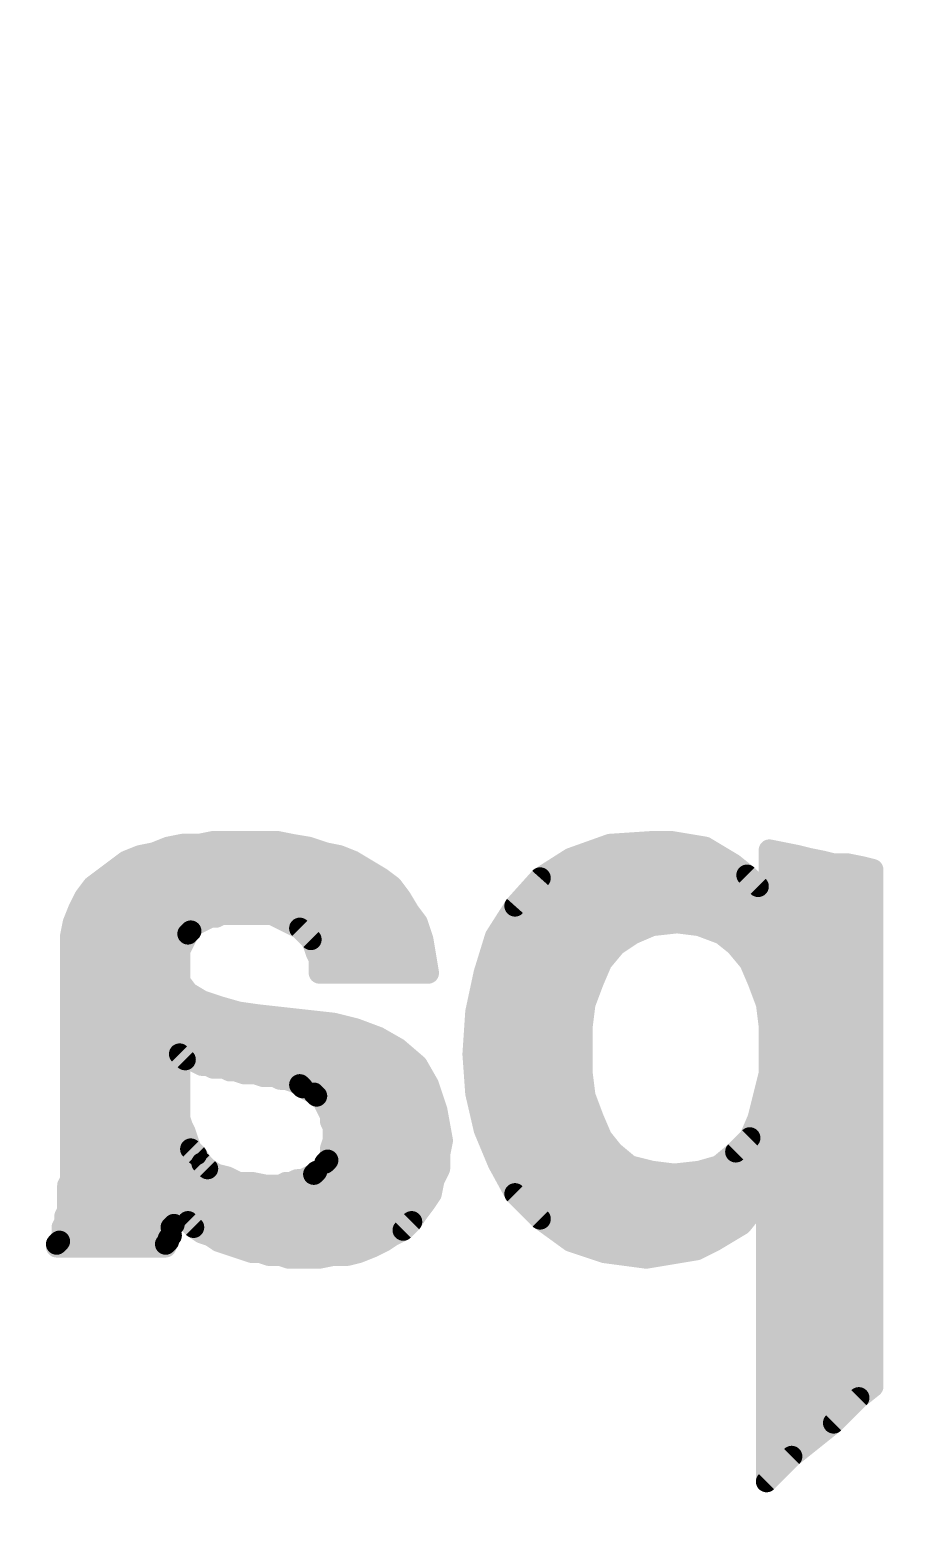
# Model space of a CAD drawing. Extents: x -17 to 166, y -13 to 51.
# Drawn here: x 13.87 to 16.97, y 8.08 to 13.42 of the extents above; entities that cross this region are included whole.
import ezdxf

# ---------------------------------------------------------------- set-up
doc = ezdxf.new("R2010")
doc.units = 0
for name, color, linetype in [('21', 41, 'CONTINUOUS'), ('22', 40, 'CONTINUOUS'), ('51', 53, 'CONTINUOUS')]:
    doc.layers.add(name, color=color, linetype=linetype)

msp = doc.modelspace()

# ---------------------------------------------------------------- linework, layer by layer
at = {"layer": '21', "const_width": 0.2032}
msp.add_lwpolyline([(15.7, 6.57, 0.394), (20.4, 16.27)], format="xyb", dxfattribs=at)
at = {"layer": '22', "const_width": 0.0762}
for points in [[(14.366, 10.498), (14.316, 10.478)], [(14.416, 10.508), (14.366, 10.498)], [(14.476, 10.508), (14.416, 10.508)], [(14.526, 10.518), (14.476, 10.508)], [(14.514, 10.5156), (14.768, 10.5156)], [(14.756, 10.518), (14.526, 10.518)], [(14.806, 10.508), (14.756, 10.518)], [(14.866, 10.498), (14.806, 10.508)], [(14.926, 10.478), (14.866, 10.498)], [(15.946, 10.508), (15.806, 10.458)], [(16.096, 10.518), (15.946, 10.508)], [(16.06, 10.5156), (16.1804, 10.5156)], [(16.166, 10.518), (16.096, 10.518)], [(16.286, 10.498), (16.166, 10.518)], [(16.386, 10.438), (16.286, 10.498)], [(14.216, 10.448), (14.096, 10.358)], [(14.2045, 10.4394), (15.0403, 10.4394)], [(14.266, 10.468), (14.216, 10.448)], [(14.316, 10.478), (14.266, 10.468)], [(14.976, 10.468), (14.926, 10.478)], [(15.026, 10.448), (14.976, 10.468)], [(15.126, 10.388), (15.026, 10.448)], [(15.806, 10.458), (15.696, 10.388)], [(15.7768, 10.4394), (16.3837, 10.4394)], [(16.436, 10.398), (16.386, 10.438)], [(16.616, 10.468), (16.516, 10.488)], [(16.516, 10.488), (16.516, 10.308)], [(16.516, 10.4394), (16.7404, 10.4394)], [(16.656, 10.458), (16.616, 10.468)], [(16.706, 10.448), (16.656, 10.458)], [(16.746, 10.438), (16.706, 10.448)], [(16.796, 10.438), (16.746, 10.438)], [(16.846, 10.428), (16.796, 10.438)], [(15.166, 10.358), (15.126, 10.388)], [(15.696, 10.388), (15.606, 10.288)], [(16.476, 10.358), (16.436, 10.398)], [(16.886, 10.418), (16.846, 10.428)], [(16.886, 8.568), (16.886, 10.418)], [(14.096, 10.358), (14.066, 10.318)], [(14.1029, 10.3632), (15.1591, 10.3632)], [(15.196, 10.318), (15.166, 10.358)], [(15.6737, 10.3632), (16.4708, 10.3632)], [(16.516, 10.308), (16.476, 10.358)], [(16.516, 10.3632), (16.886, 10.3632)], [(14.046, 10.278), (14.026, 10.228)], [(14.066, 10.318), (14.046, 10.278)], [(14.0505, 10.287), (15.2146, 10.287)], [(15.226, 10.268), (15.196, 10.318)], [(15.606, 10.288), (15.536, 10.178)], [(15.6054, 10.287), (16.886, 10.287)], [(14.026, 10.228), (14.016, 10.178)], [(14.456, 10.218), (14.516, 10.248)], [(14.516, 10.248), (14.536, 10.248)], [(14.536, 10.248), (14.556, 10.258)], [(14.556, 10.258), (14.736, 10.258)], [(14.736, 10.258), (14.836, 10.208)], [(15.256, 10.228), (15.226, 10.268)], [(15.276, 10.168), (15.256, 10.228)], [(16.096, 10.218), (16.186, 10.228)], [(16.186, 10.228), (16.266, 10.218)], [(14.016, 10.178), (14.016, 9.308)], [(14.0226, 10.2108), (14.4524, 10.2108)], [(14.406, 10.128), (14.436, 10.188)], [(14.436, 10.188), (14.446, 10.198)], [(14.446, 10.198), (14.456, 10.218)], [(14.8304, 10.2108), (15.2617, 10.2108)], [(14.836, 10.208), (14.876, 10.168)], [(15.536, 10.178), (15.496, 10.048)], [(15.5569, 10.2108), (16.0792, 10.2108)], [(15.966, 10.148), (16.026, 10.188)], [(16.026, 10.188), (16.096, 10.218)], [(16.266, 10.218), (16.346, 10.188)], [(16.2852, 10.2108), (16.886, 10.2108)], [(16.346, 10.188), (16.396, 10.148)], [(14.016, 10.1346), (14.4093, 10.1346)], [(14.406, 10.018), (14.406, 10.128)], [(14.876, 10.168), (14.886, 10.148)], [(14.886, 10.148), (14.896, 10.118)], [(14.8905, 10.1346), (15.2816, 10.1346)], [(14.896, 10.118), (14.906, 10.098)], [(15.296, 10.048), (15.276, 10.168)], [(15.5226, 10.1346), (15.9548, 10.1346)], [(15.916, 10.088), (15.966, 10.148)], [(16.396, 10.148), (16.446, 10.088)], [(16.4072, 10.1346), (16.886, 10.1346)], [(14.906, 10.098), (14.906, 10.048)], [(15.886, 10.018), (15.916, 10.088)], [(16.446, 10.088), (16.476, 10.018)], [(14.016, 10.0584), (14.406, 10.0584)], [(14.436, 9.978), (14.406, 10.018)], [(14.906, 10.0584), (15.2943, 10.0584)], [(14.906, 10.048), (15.296, 10.048)], [(15.496, 10.048), (15.466, 9.908)], [(15.4992, 10.0584), (15.9033, 10.0584)], [(15.856, 9.938), (15.886, 10.018)], [(16.4587, 10.0584), (16.886, 10.0584)], [(16.476, 10.018), (16.506, 9.938)], [(14.016, 9.9822), (14.4329, 9.9822)], [(14.486, 9.948), (14.436, 9.978)], [(15.4819, 9.9822), (15.8726, 9.9822)], [(16.4894, 9.9822), (16.886, 9.9822)], [(14.016, 9.906), (14.6155, 9.906)], [(14.546, 9.928), (14.486, 9.948)], [(14.616, 9.908), (14.546, 9.928)], [(14.616, 9.908), (14.566, 9.708)], [(14.566, 9.708), (14.616, 9.908)], [(14.6155, 9.906), (14.63, 9.906)], [(14.686, 9.898), (14.616, 9.908)], [(15.466, 9.908), (15.456, 9.758)], [(15.4659, 9.906), (15.852, 9.906)], [(15.846, 9.858), (15.856, 9.938)], [(16.506, 9.938), (16.516, 9.858)], [(16.51, 9.906), (16.886, 9.906)], [(14.866, 9.878), (14.686, 9.898)], [(14.786, 9.668), (14.866, 9.878)], [(14.866, 9.878), (14.786, 9.668)], [(14.956, 9.868), (14.866, 9.878)], [(15.036, 9.848), (14.956, 9.868)], [(15.116, 9.818), (15.036, 9.848)], [(15.846, 9.768), (15.846, 9.858)], [(16.516, 9.858), (16.516, 9.688)], [(14.016, 9.8298), (14.5965, 9.8298)], [(14.5965, 9.8298), (14.8476, 9.8298)], [(14.8476, 9.8298), (15.0845, 9.8298)], [(15.186, 9.778), (15.116, 9.818)], [(15.4608, 9.8298), (15.846, 9.8298)], [(16.516, 9.8298), (16.886, 9.8298)], [(14.016, 9.7536), (14.406, 9.7536)], [(14.406, 9.528), (14.406, 9.758)], [(14.406, 9.758), (14.426, 9.738)], [(14.4104, 9.7536), (14.5774, 9.7536)], [(14.5774, 9.7536), (14.8186, 9.7536)], [(14.8186, 9.7536), (15.2145, 9.7536)], [(15.256, 9.718), (15.186, 9.778)], [(15.846, 9.768), (15.456, 9.758)], [(15.456, 9.758), (15.846, 9.768)], [(15.456, 9.758), (15.466, 9.618)], [(15.4563, 9.7536), (15.846, 9.7536)], [(15.846, 9.688), (15.846, 9.768)], [(16.516, 9.7536), (16.886, 9.7536)], [(14.426, 9.738), (14.446, 9.738)], [(14.446, 9.738), (14.486, 9.718)], [(14.486, 9.718), (14.506, 9.718)], [(14.506, 9.718), (14.526, 9.708)], [(14.526, 9.708), (14.566, 9.708)], [(14.566, 9.708), (14.586, 9.698)], [(14.586, 9.698), (14.606, 9.698)], [(14.606, 9.698), (14.636, 9.688)], [(14.636, 9.688), (14.676, 9.688)], [(14.676, 9.688), (14.706, 9.678)], [(15.296, 9.648), (15.256, 9.718)], [(15.856, 9.608), (15.846, 9.688)], [(16.516, 9.688), (16.476, 9.528)], [(14.016, 9.6774), (14.406, 9.6774)], [(14.706, 9.678), (14.746, 9.678)], [(14.746, 9.678), (14.766, 9.668)], [(14.7472, 9.6774), (14.7896, 9.6774)], [(14.766, 9.668), (14.786, 9.668)], [(14.786, 9.668), (14.816, 9.658)], [(14.7896, 9.6774), (15.2792, 9.6774)], [(14.816, 9.658), (14.836, 9.648)], [(14.836, 9.648), (14.846, 9.638)], [(14.846, 9.638), (14.886, 9.618)], [(15.326, 9.558), (15.296, 9.648)], [(15.4618, 9.6774), (15.8473, 9.6774)], [(16.5133, 9.6774), (16.886, 9.6774)], [(14.016, 9.6012), (14.406, 9.6012)], [(14.886, 9.618), (14.896, 9.608)], [(14.896, 9.608), (14.916, 9.598)], [(14.9096, 9.6012), (15.3116, 9.6012)], [(14.916, 9.598), (14.946, 9.538)], [(15.466, 9.618), (15.496, 9.488)], [(15.4699, 9.6012), (15.8586, 9.6012)], [(15.886, 9.528), (15.856, 9.608)], [(16.4943, 9.6012), (16.886, 9.6012)], [(14.416, 9.498), (14.406, 9.528)], [(14.946, 9.538), (14.946, 9.518)], [(15.346, 9.448), (15.326, 9.558)], [(15.546, 9.368), (15.886, 9.528)], [(15.886, 9.528), (15.546, 9.368)], [(15.916, 9.458), (15.886, 9.528)], [(16.476, 9.528), (16.446, 9.458)], [(14.016, 9.525), (14.407, 9.525)], [(14.426, 9.478), (14.416, 9.498)], [(14.446, 9.418), (14.426, 9.478)], [(14.946, 9.525), (15.332, 9.525)], [(14.946, 9.518), (14.956, 9.498)], [(14.956, 9.498), (14.956, 9.448)], [(15.4875, 9.525), (15.8796, 9.525)], [(15.496, 9.488), (15.546, 9.368)], [(15.8796, 9.525), (15.8873, 9.525)], [(16.4747, 9.525), (16.886, 9.525)], [(14.016, 9.4488), (14.4357, 9.4488)], [(14.956, 9.448), (14.946, 9.418)], [(14.956, 9.4488), (15.3459, 9.4488)], [(15.336, 9.398), (15.346, 9.448)], [(15.5123, 9.4488), (15.7177, 9.4488)], [(15.7177, 9.4488), (15.9234, 9.4488)], [(15.956, 9.408), (15.916, 9.458)], [(16.446, 9.458), (16.396, 9.408)], [(16.4368, 9.4488), (16.886, 9.4488)], [(14.016, 9.3726), (14.4829, 9.3726)], [(14.466, 9.398), (14.446, 9.418)], [(14.486, 9.368), (14.466, 9.398)], [(14.506, 9.348), (14.486, 9.368)], [(14.926, 9.368), (14.916, 9.348)], [(14.936, 9.378), (14.926, 9.368)], [(14.9306, 9.3726), (15.336, 9.3726)], [(14.946, 9.398), (14.936, 9.378)], [(14.946, 9.418), (14.946, 9.398)], [(15.336, 9.348), (15.336, 9.398)], [(15.5441, 9.3726), (15.5558, 9.3726)], [(15.546, 9.368), (15.606, 9.258)], [(15.5558, 9.3726), (15.9985, 9.3726)], [(16.016, 9.358), (15.956, 9.408)], [(16.396, 9.408), (16.336, 9.358)], [(16.3535, 9.3726), (16.886, 9.3726)], [(14.536, 9.328), (14.506, 9.348)], [(14.576, 9.318), (14.536, 9.328)], [(14.616, 9.298), (14.576, 9.318)], [(14.886, 9.328), (14.846, 9.308)], [(14.896, 9.338), (14.886, 9.328)], [(14.916, 9.348), (14.896, 9.338)], [(15.316, 9.308), (15.336, 9.348)], [(16.096, 9.338), (16.016, 9.358)], [(16.176, 9.328), (16.096, 9.338)], [(16.266, 9.338), (16.176, 9.328)], [(16.336, 9.358), (16.266, 9.338)], [(14.016, 9.308), (14.006, 9.288)], [(14.006, 9.288), (14.006, 9.198)], [(14.0102, 9.2964), (14.674, 9.2964)], [(14.666, 9.298), (14.616, 9.298)], [(14.716, 9.288), (14.666, 9.298)], [(14.766, 9.288), (14.716, 9.288)], [(14.786, 9.298), (14.766, 9.288)], [(14.7828, 9.2964), (15.3137, 9.2964)], [(14.806, 9.298), (14.786, 9.298)], [(14.826, 9.308), (14.806, 9.298)], [(14.846, 9.308), (14.826, 9.308)], [(15.306, 9.258), (15.316, 9.308)], [(15.5851, 9.2964), (16.886, 9.2964)], [(14.006, 9.2202), (15.2802, 9.2202)], [(14.386, 9.148), (14.386, 9.208)], [(14.386, 9.208), (14.406, 9.178)], [(15.256, 9.188), (15.286, 9.228)], [(15.286, 9.228), (15.306, 9.258)], [(15.606, 9.258), (15.696, 9.168)], [(15.6438, 9.2202), (16.4738, 9.2202)], [(16.416, 9.148), (16.496, 9.248)], [(16.496, 9.248), (16.506, 9.248)], [(16.506, 9.248), (16.506, 8.228)], [(16.506, 9.2202), (16.886, 9.2202)], [(13.996, 9.158), (13.986, 9.138)], [(14.006, 9.198), (13.996, 9.178)], [(13.996, 9.178), (13.996, 9.158)], [(14.406, 9.178), (14.436, 9.158)], [(14.436, 9.158), (14.456, 9.138)], [(15.206, 9.128), (15.236, 9.158)], [(15.236, 9.158), (15.256, 9.188)], [(15.696, 9.168), (15.806, 9.088)], [(13.986, 9.108), (13.976, 9.088)], [(13.986, 9.138), (13.986, 9.108)], [(13.989, 9.144), (14.382, 9.144)], [(14.366, 9.098), (14.376, 9.108)], [(14.376, 9.138), (14.386, 9.148)], [(14.376, 9.108), (14.376, 9.138)], [(14.45, 9.144), (15.222, 9.144)], [(14.456, 9.138), (14.486, 9.118)], [(14.486, 9.118), (14.516, 9.108)], [(14.516, 9.108), (14.546, 9.088)], [(15.136, 9.088), (15.166, 9.108)], [(15.166, 9.108), (15.206, 9.128)], [(15.729, 9.144), (16.4093, 9.144)], [(16.316, 9.088), (16.416, 9.148)], [(16.506, 9.144), (16.886, 9.144)], [(13.976, 9.088), (13.966, 9.078)], [(13.966, 9.078), (13.966, 9.068)], [(13.966, 9.068), (14.356, 9.068)], [(14.356, 9.078), (14.366, 9.088)], [(14.356, 9.068), (14.356, 9.078)], [(14.366, 9.088), (14.366, 9.098)], [(14.546, 9.088), (14.666, 9.048)], [(14.6066, 9.0678), (15.0955, 9.0678)], [(14.666, 9.048), (14.696, 9.048)], [(14.696, 9.048), (14.726, 9.038)], [(15.006, 9.038), (15.046, 9.048)], [(15.046, 9.048), (15.096, 9.068)], [(15.096, 9.068), (15.136, 9.088)], [(15.806, 9.088), (15.926, 9.048)], [(15.8666, 9.0678), (16.2756, 9.0678)], [(15.926, 9.048), (16.076, 9.028)], [(16.076, 9.028), (16.256, 9.058)], [(16.256, 9.058), (16.316, 9.088)], [(16.506, 9.0678), (16.886, 9.0678)], [(14.726, 9.038), (14.766, 9.038)], [(14.766, 9.038), (14.796, 9.028)], [(14.796, 9.028), (14.906, 9.028)], [(14.906, 9.028), (14.956, 9.038)], [(14.956, 9.038), (15.006, 9.038)], [(16.506, 8.9916), (16.886, 8.9916)], [(16.506, 8.9154), (16.886, 8.9154)], [(16.506, 8.8392), (16.886, 8.8392)], [(16.506, 8.763), (16.886, 8.763)], [(16.506, 8.6868), (16.886, 8.6868)], [(16.506, 8.6106), (16.886, 8.6106)], [(16.836, 8.528), (16.886, 8.568)], [(16.506, 8.5344), (16.844, 8.5344)], [(16.746, 8.438), (16.836, 8.528)], [(16.506, 8.4582), (16.7662, 8.4582)], [(16.596, 8.318), (16.746, 8.438)], [(16.506, 8.382), (16.676, 8.382)], [(16.506, 8.228), (16.596, 8.318)], [(16.506, 8.3058), (16.5838, 8.3058)], [(16.506, 8.2296), (16.5076, 8.2296)]]:
    msp.add_lwpolyline(points, dxfattribs=at)
at = {"layer": '22', "const_width": 0.0381}
for points in [[(14.3623, 10.5167, 1), (14.3697, 10.4793)], [(14.3731, 10.4803, 1), (14.3589, 10.5157)], [(14.416, 10.5271, 1), (14.416, 10.489)], [(14.4197, 10.4893, 1), (14.4123, 10.5267)], [(14.4723, 10.5267, 1), (14.4797, 10.4893)], [(14.476, 10.489, 1), (14.476, 10.5271)], [(14.514, 10.5347, 1), (14.514, 10.4966)], [(14.526, 10.5371, 1), (14.526, 10.499)], [(14.5297, 10.4993, 1), (14.5223, 10.5367)], [(14.7597, 10.5367, 1), (14.7523, 10.4993)], [(14.756, 10.499, 1), (14.756, 10.5371)], [(14.768, 10.4966, 1), (14.768, 10.5347)], [(14.8091, 10.5268, 1), (14.8029, 10.4892)], [(14.8023, 10.4893, 1), (14.8097, 10.5267)], [(14.872, 10.5161, 1), (14.86, 10.4799)], [(14.8629, 10.4792, 1), (14.8691, 10.5168)], [(15.9447, 10.527, 1), (15.9473, 10.489)], [(15.9524, 10.4901, 1), (15.9396, 10.5259)], [(16.06, 10.5347, 1), (16.06, 10.4966)], [(16.096, 10.5371, 1), (16.096, 10.499)], [(16.0973, 10.499, 1), (16.0947, 10.537)], [(16.1691, 10.5368, 1), (16.1629, 10.4992)], [(16.166, 10.499, 1), (16.166, 10.5371)], [(16.1804, 10.4966, 1), (16.1804, 10.5347)], [(16.2958, 10.5143, 1), (16.2762, 10.4817)], [(16.2829, 10.4792, 1), (16.2891, 10.5168)], [(14.2045, 10.4585, 1), (14.2045, 10.4204)], [(14.2089, 10.4657, 1), (14.2231, 10.4303)], [(14.2274, 10.4328, 1), (14.2046, 10.4632)], [(14.2623, 10.4867, 1), (14.2697, 10.4493)], [(14.2731, 10.4503, 1), (14.2589, 10.4857)], [(14.3089, 10.4957, 1), (14.3231, 10.4603)], [(14.3197, 10.4593, 1), (14.3123, 10.4967)], [(14.9297, 10.4967, 1), (14.9223, 10.4593)], [(14.92, 10.4599, 1), (14.932, 10.4961)], [(14.9831, 10.4857, 1), (14.9689, 10.4503)], [(14.9723, 10.4493, 1), (14.9797, 10.4867)], [(15.0358, 10.4643, 1), (15.0162, 10.4317)], [(15.0189, 10.4303, 1), (15.0331, 10.4657)], [(15.0403, 10.4204, 1), (15.0403, 10.4585)], [(15.7768, 10.4585, 1), (15.7768, 10.4204)], [(15.7996, 10.4759, 1), (15.8124, 10.4401)], [(15.8162, 10.4419, 1), (15.7958, 10.4741)], [(16.3979, 10.4529, 1), (16.3741, 10.4231)], [(16.3837, 10.4204, 1), (16.3837, 10.4585)], [(16.5197, 10.5067, 1), (16.5123, 10.4693)], [(16.5351, 10.488, 1), (16.497, 10.488)], [(16.516, 10.4585, 1), (16.516, 10.4204)], [(16.6206, 10.4865, 1), (16.6114, 10.4495)], [(16.6123, 10.4493, 1), (16.6197, 10.4867)], [(16.6597, 10.4767, 1), (16.6523, 10.4393)], [(16.6514, 10.4395, 1), (16.6606, 10.4765)], [(16.7106, 10.4665, 1), (16.7014, 10.4295)], [(16.7023, 10.4293, 1), (16.7097, 10.4667)], [(16.746, 10.4571, 1), (16.746, 10.419)], [(16.7404, 10.4204, 1), (16.7404, 10.4585)], [(16.7414, 10.4195, 1), (16.7506, 10.4565)], [(16.7997, 10.4567, 1), (16.7923, 10.4193)], [(16.796, 10.419, 1), (16.796, 10.4571)], [(15.1374, 10.4032, 1), (15.1146, 10.3728)], [(15.1162, 10.3717, 1), (15.1358, 10.4043)], [(15.6858, 10.4041, 1), (15.7062, 10.3719)], [(15.7102, 10.3753, 1), (15.6818, 10.4007)], [(16.3762, 10.4217, 1), (16.3958, 10.4543)], [(16.4495, 10.4115, 1), (16.4225, 10.3845)], [(16.4241, 10.3831, 1), (16.4479, 10.4129)], [(16.8506, 10.4465, 1), (16.8414, 10.4095)], [(16.8423, 10.4093, 1), (16.8497, 10.4467)], [(16.905, 10.418, 1), (16.8669, 10.418)], [(16.8814, 10.3995, 1), (16.8906, 10.4365)], [(14.0846, 10.3732, 1), (14.1074, 10.3428)], [(14.1112, 10.3466, 1), (14.0808, 10.3694)], [(14.1029, 10.3823, 1), (14.1029, 10.3442)], [(15.1812, 10.3694, 1), (15.1508, 10.3466)], [(15.1546, 10.3428, 1), (15.1774, 10.3732)], [(15.1591, 10.3442, 1), (15.1591, 10.3823)], [(15.6737, 10.3823, 1), (15.6737, 10.3442)], [(16.4909, 10.3699, 1), (16.4611, 10.3461)], [(16.4625, 10.3445, 1), (16.4895, 10.3715)], [(16.4708, 10.3442, 1), (16.4708, 10.3823)], [(16.516, 10.3823, 1), (16.516, 10.3442)], [(16.886, 10.3442, 1), (16.886, 10.3823)], [(14.0637, 10.2709, 1), (14.0283, 10.2851)], [(14.0505, 10.3061, 1), (14.0505, 10.268)], [(14.0508, 10.3294, 1), (14.0812, 10.3066)], [(14.083, 10.3095, 1), (14.049, 10.3265)], [(15.2123, 10.3278, 1), (15.1797, 10.3082)], [(15.1808, 10.3066, 1), (15.2112, 10.3294)], [(15.2146, 10.268, 1), (15.2146, 10.3061)], [(15.6054, 10.3061, 1), (15.6054, 10.268)], [(15.5918, 10.3007, 1), (15.6202, 10.2753)], [(15.6221, 10.2778, 1), (15.5899, 10.2982)], [(16.497, 10.308, 1), (16.5351, 10.308)], [(16.5011, 10.2961, 1), (16.5309, 10.3199)], [(16.886, 10.268, 1), (16.886, 10.3061)], [(14.0447, 10.2243, 1), (14.0073, 10.2317)], [(14.029, 10.2865, 1), (14.063, 10.2695)], [(14.516, 10.2671, 1), (14.516, 10.229)], [(14.5245, 10.231, 1), (14.5075, 10.265)], [(14.5275, 10.265, 1), (14.5445, 10.231)], [(14.536, 10.229, 1), (14.536, 10.2671)], [(14.556, 10.2771, 1), (14.556, 10.239)], [(14.5645, 10.241, 1), (14.5475, 10.275)], [(14.7445, 10.275, 1), (14.7275, 10.241)], [(14.736, 10.239, 1), (14.736, 10.2771)], [(15.2412, 10.2794, 1), (15.2108, 10.2566)], [(15.2097, 10.2582, 1), (15.2423, 10.2778)], [(15.2741, 10.234, 1), (15.2379, 10.222)], [(16.1884, 10.2469, 1), (16.1836, 10.2091)], [(16.1881, 10.2091, 1), (16.1839, 10.2469)], [(14.0351, 10.178, 1), (13.997, 10.178)], [(14.0226, 10.2299, 1), (14.0226, 10.1918)], [(14.0083, 10.2351, 1), (14.0437, 10.2209)], [(14.4225, 10.2015, 1), (14.4495, 10.1745)], [(14.453, 10.1795, 1), (14.419, 10.1965)], [(14.429, 10.2065, 1), (14.463, 10.1895)], [(14.4595, 10.1845, 1), (14.4325, 10.2115)], [(14.4475, 10.235, 1), (14.4645, 10.201)], [(14.473, 10.2095, 1), (14.439, 10.2265)], [(14.4524, 10.1918, 1), (14.4524, 10.2299)], [(14.8304, 10.2299, 1), (14.8304, 10.1918)], [(14.8495, 10.2215, 1), (14.8225, 10.1945)], [(14.8275, 10.191, 1), (14.8445, 10.225)], [(15.2408, 10.2166, 1), (15.2712, 10.2394)], [(15.2617, 10.1918, 1), (15.2617, 10.2299)], [(15.5199, 10.1882, 1), (15.5521, 10.1678)], [(15.5542, 10.1724, 1), (15.5178, 10.1836)], [(15.5569, 10.2299, 1), (15.5569, 10.1918)], [(16.0185, 10.2055, 1), (16.0335, 10.1705)], [(16.0366, 10.1721, 1), (16.0154, 10.2039)], [(16.0939, 10.2369, 1), (16.0981, 10.1991)], [(16.0792, 10.1918, 1), (16.0792, 10.2299)], [(16.1035, 10.2005, 1), (16.0885, 10.2355)], [(16.2727, 10.2358, 1), (16.2593, 10.2002)], [(16.2636, 10.1991, 1), (16.2684, 10.2369)], [(16.2852, 10.2299, 1), (16.2852, 10.1918)], [(16.3579, 10.2029, 1), (16.3341, 10.1731)], [(16.3393, 10.1702, 1), (16.3527, 10.2058)], [(16.886, 10.1918, 1), (16.886, 10.2299)], [(13.9973, 10.1817, 1), (14.0347, 10.1743)], [(14.016, 10.1537, 1), (14.016, 10.1156)], [(14.389, 10.1365, 1), (14.423, 10.1195)], [(14.4251, 10.128, 1), (14.387, 10.128)], [(14.4093, 10.1156, 1), (14.4093, 10.1537)], [(14.893, 10.1765, 1), (14.859, 10.1595)], [(14.8625, 10.1545, 1), (14.8895, 10.1815)], [(14.9041, 10.154, 1), (14.8679, 10.142)], [(14.869, 10.1395, 1), (14.903, 10.1565)], [(14.8905, 10.1537, 1), (14.8905, 10.1156)], [(14.913, 10.1265, 1), (14.879, 10.1095)], [(15.2948, 10.1711, 1), (15.2572, 10.1649)], [(15.2579, 10.162, 1), (15.2941, 10.174)], [(15.2816, 10.1156, 1), (15.2816, 10.1537)], [(15.5226, 10.1537, 1), (15.5226, 10.1156)], [(15.9554, 10.1639, 1), (15.9766, 10.1321)], [(15.9806, 10.1358, 1), (15.9514, 10.1602)], [(15.9548, 10.1156, 1), (15.9548, 10.1537)], [(16.4106, 10.1602, 1), (16.3814, 10.1358)], [(16.3841, 10.1331, 1), (16.4079, 10.1629)], [(16.4072, 10.1537, 1), (16.4072, 10.1156)], [(16.886, 10.1156, 1), (16.886, 10.1537)], [(14.8779, 10.112, 1), (14.9141, 10.124)], [(14.9251, 10.098, 1), (14.887, 10.098)], [(14.889, 10.0895, 1), (14.923, 10.1065)], [(15.9014, 10.1002, 1), (15.9306, 10.0758)], [(15.9335, 10.0805, 1), (15.8985, 10.0955)], [(16.4635, 10.0955, 1), (16.4285, 10.0805)], [(16.4314, 10.0758, 1), (16.4606, 10.1002)], [(14.016, 10.0775, 1), (14.016, 10.0394)], [(14.4212, 10.0294, 1), (14.3908, 10.0066)], [(14.406, 10.0394, 1), (14.406, 10.0775)], [(14.906, 10.0775, 1), (14.906, 10.0394)], [(14.906, 10.0671, 1), (14.906, 10.029)], [(14.887, 10.048, 1), (14.9251, 10.048)], [(15.2772, 10.0449, 1), (15.3148, 10.0511)], [(15.2943, 10.0394, 1), (15.2943, 10.0775)], [(15.296, 10.029, 1), (15.296, 10.0671)], [(15.4778, 10.0536, 1), (15.5142, 10.0424)], [(15.5146, 10.044, 1), (15.4774, 10.052)], [(15.4992, 10.0775, 1), (15.4992, 10.0394)], [(15.9038, 10.0113, 1), (15.8682, 10.0247)], [(15.9033, 10.0394, 1), (15.9033, 10.0775)], [(16.4587, 10.0775, 1), (16.4587, 10.0394)], [(16.4938, 10.0247, 1), (16.4582, 10.0113)], [(16.886, 10.0394, 1), (16.886, 10.0775)], [(14.016, 10.0013, 1), (14.016, 9.9632)], [(14.387, 10.018, 1), (14.4251, 10.018)], [(14.4458, 9.9943, 1), (14.4262, 9.9617)], [(14.4208, 9.9666, 1), (14.4512, 9.9894)], [(14.4329, 9.9632, 1), (14.4329, 10.0013)], [(15.4819, 10.0013, 1), (15.4819, 9.9632)], [(15.8685, 10.0255, 1), (15.9035, 10.0105)], [(15.8726, 9.9632, 1), (15.8726, 10.0013)], [(16.4585, 10.0105, 1), (16.4935, 10.0255)], [(16.4894, 10.0013, 1), (16.4894, 9.9632)], [(16.886, 9.9632, 1), (16.886, 10.0013)], [(14.016, 9.9251, 1), (14.016, 9.887)], [(14.492, 9.9661, 1), (14.48, 9.9299)], [(14.4762, 9.9317, 1), (14.4958, 9.9643)], [(14.5512, 9.9463, 1), (14.5408, 9.9097)], [(14.54, 9.9099, 1), (14.552, 9.9461)], [(14.6155, 9.9251, 1), (14.6155, 9.887)], [(14.6187, 9.9269, 1), (14.6133, 9.8891)], [(14.6345, 9.9034, 1), (14.5975, 9.9126)], [(14.6345, 9.9034, 1), (14.5975, 9.9126)], [(14.6108, 9.8897, 1), (14.6212, 9.9263)], [(14.6155, 9.887, 1), (14.6155, 9.9251)], [(14.63, 9.887, 1), (14.63, 9.9251)], [(15.4659, 9.9251, 1), (15.4659, 9.887)], [(15.485, 9.9067, 1), (15.447, 9.9093)], [(15.8382, 9.9447, 1), (15.8738, 9.9313)], [(15.8749, 9.9356, 1), (15.8371, 9.9404)], [(15.852, 9.887, 1), (15.852, 9.9251)], [(16.5249, 9.9404, 1), (16.4871, 9.9356)], [(16.4882, 9.9313, 1), (16.5238, 9.9447)], [(16.51, 9.9251, 1), (16.51, 9.887)], [(16.886, 9.887, 1), (16.886, 9.9251)], [(14.6881, 9.9169, 1), (14.6839, 9.8791)], [(14.6833, 9.8791, 1), (14.6887, 9.9169)], [(14.8681, 9.8969, 1), (14.8639, 9.8591)], [(14.8838, 9.8712, 1), (14.8482, 9.8848)], [(14.8838, 9.8712, 1), (14.8482, 9.8848)], [(14.8639, 9.8591, 1), (14.8681, 9.8969)], [(14.9606, 9.8865, 1), (14.9514, 9.8495)], [(14.9539, 9.8491, 1), (14.9581, 9.8869)], [(15.0427, 9.8658, 1), (15.0293, 9.8302)], [(15.4474, 9.912, 1), (15.4846, 9.904)], [(15.8651, 9.858, 1), (15.827, 9.858)], [(16.5351, 9.858, 1), (16.497, 9.858)], [(14.016, 9.8489, 1), (14.016, 9.8108)], [(14.5965, 9.8489, 1), (14.5965, 9.8108)], [(14.5965, 9.8108, 1), (14.5965, 9.8489)], [(14.8476, 9.8489, 1), (14.8476, 9.8108)], [(14.8476, 9.8108, 1), (14.8476, 9.8489)], [(15.0314, 9.8295, 1), (15.0406, 9.8665)], [(15.0845, 9.8108, 1), (15.0845, 9.8489)], [(15.1255, 9.8345, 1), (15.1065, 9.8015)], [(15.1093, 9.8002, 1), (15.1227, 9.8358)], [(15.4608, 9.8489, 1), (15.4608, 9.8108)], [(15.8271, 9.8604, 1), (15.8649, 9.8556)], [(15.846, 9.8108, 1), (15.846, 9.8489)], [(16.516, 9.8489, 1), (16.516, 9.8108)], [(16.4971, 9.8556, 1), (16.5349, 9.8604)], [(16.886, 9.8108, 1), (16.886, 9.8489)], [(14.016, 9.7727, 1), (14.016, 9.7346)], [(14.4195, 9.7715, 1), (14.3925, 9.7445)], [(14.4251, 9.758, 1), (14.387, 9.758)], [(14.4104, 9.7727, 1), (14.4104, 9.7346)], [(14.406, 9.7346, 1), (14.406, 9.7727)], [(14.5774, 9.7727, 1), (14.5774, 9.7346)], [(14.5774, 9.7346, 1), (14.5774, 9.7727)], [(14.8186, 9.7727, 1), (14.8186, 9.7346)], [(14.8186, 9.7346, 1), (14.8186, 9.7727)], [(15.1984, 9.7925, 1), (15.1736, 9.7635)], [(15.1765, 9.7615, 1), (15.1955, 9.7945)], [(15.2145, 9.7346, 1), (15.2145, 9.7727)], [(15.475, 9.7594, 1), (15.437, 9.7566)], [(15.4555, 9.777, 1), (15.4565, 9.739)], [(15.4555, 9.777, 1), (15.4565, 9.739)], [(15.4563, 9.7727, 1), (15.4563, 9.7346)], [(15.8651, 9.768, 1), (15.827, 9.768)], [(15.827, 9.768, 1), (15.8651, 9.768)], [(15.8465, 9.749, 1), (15.8455, 9.787)], [(15.8465, 9.749, 1), (15.8455, 9.787)], [(15.846, 9.7346, 1), (15.846, 9.7727)], [(16.516, 9.7727, 1), (16.516, 9.7346)], [(16.886, 9.7346, 1), (16.886, 9.7727)], [(14.426, 9.7571, 1), (14.426, 9.719)], [(14.4125, 9.7245, 1), (14.4395, 9.7515)], [(14.4545, 9.755, 1), (14.4375, 9.721)], [(14.446, 9.719, 1), (14.446, 9.7571)], [(14.486, 9.737, 1), (14.486, 9.6989)], [(14.4775, 9.701, 1), (14.4945, 9.735)], [(14.5145, 9.735, 1), (14.4975, 9.701)], [(14.506, 9.6989, 1), (14.506, 9.737)], [(14.526, 9.7271, 1), (14.526, 9.689)], [(14.5175, 9.691, 1), (14.5345, 9.725)], [(14.5745, 9.725, 1), (14.5575, 9.691)], [(14.5475, 9.7126, 1), (14.5845, 9.7034)], [(14.5475, 9.7126, 1), (14.5845, 9.7034)], [(14.566, 9.689, 1), (14.566, 9.7271)], [(14.586, 9.7171, 1), (14.586, 9.679)], [(14.5775, 9.681, 1), (14.5945, 9.715)], [(14.612, 9.7161, 1), (14.6, 9.6799)], [(14.606, 9.679, 1), (14.606, 9.7171)], [(14.636, 9.7071, 1), (14.636, 9.669)], [(14.682, 9.7061, 1), (14.67, 9.6699)], [(14.676, 9.669, 1), (14.676, 9.7071)], [(15.2725, 9.7275, 1), (15.2395, 9.7085)], [(15.2436, 9.7035, 1), (15.2684, 9.7325)], [(15.437, 9.7593, 1), (15.475, 9.7567)], [(15.8649, 9.6904, 1), (15.8271, 9.6856)], [(16.5345, 9.6834, 1), (16.4975, 9.6926)], [(14.016, 9.6965, 1), (14.016, 9.6584)], [(14.406, 9.6584, 1), (14.406, 9.6965)], [(14.63, 9.6699, 1), (14.642, 9.7061)], [(14.706, 9.6971, 1), (14.706, 9.659)], [(14.7, 9.6599, 1), (14.712, 9.6961)], [(14.7545, 9.695, 1), (14.7375, 9.661)], [(14.7472, 9.6965, 1), (14.7472, 9.6584)], [(14.746, 9.659, 1), (14.746, 9.6971)], [(14.766, 9.6871, 1), (14.766, 9.649)], [(14.7575, 9.651, 1), (14.7745, 9.685)], [(14.792, 9.6861, 1), (14.78, 9.6499)], [(14.7682, 9.6748, 1), (14.8038, 9.6612)], [(14.7682, 9.6748, 1), (14.8038, 9.6612)], [(14.7896, 9.6965, 1), (14.7896, 9.6584)], [(14.786, 9.649, 1), (14.786, 9.6871)], [(14.7896, 9.6584, 1), (14.7896, 9.6965)], [(14.8245, 9.675, 1), (14.8075, 9.641)], [(14.81, 9.6399, 1), (14.822, 9.6761)], [(14.8495, 9.6615, 1), (14.8225, 9.6345)], [(14.8545, 9.655, 1), (14.8375, 9.621)], [(14.8275, 9.631, 1), (14.8445, 9.665)], [(15.3141, 9.654, 1), (15.2779, 9.642)], [(15.2792, 9.6584, 1), (15.2792, 9.6965)], [(15.2795, 9.6385, 1), (15.3125, 9.6575)], [(15.4618, 9.6965, 1), (15.4618, 9.6584)], [(15.827, 9.688, 1), (15.8651, 9.688)], [(15.8473, 9.6584, 1), (15.8473, 9.6965)], [(16.5133, 9.6965, 1), (16.5133, 9.6584)], [(16.497, 9.688, 1), (16.5351, 9.688)], [(16.886, 9.6584, 1), (16.886, 9.6965)], [(14.016, 9.6203, 1), (14.016, 9.5822)], [(14.406, 9.5822, 1), (14.406, 9.6203)], [(14.8325, 9.6245, 1), (14.8595, 9.6515)], [(14.8995, 9.6315, 1), (14.8725, 9.6045)], [(14.9045, 9.625, 1), (14.8875, 9.591)], [(14.8775, 9.601, 1), (14.8945, 9.635)], [(14.8825, 9.5945, 1), (14.9095, 9.6215)], [(14.9096, 9.6203, 1), (14.9096, 9.5822)], [(14.933, 9.6065, 1), (14.899, 9.5895)], [(14.9075, 9.581, 1), (14.9245, 9.615)], [(15.3116, 9.5822, 1), (15.3116, 9.6203)], [(15.4846, 9.6223, 1), (15.4474, 9.6137)], [(15.447, 9.6166, 1), (15.485, 9.6194)], [(15.4699, 9.6203, 1), (15.4699, 9.5822)], [(15.8738, 9.6147, 1), (15.8382, 9.6013)], [(15.8371, 9.6056, 1), (15.8749, 9.6104)], [(15.8586, 9.5822, 1), (15.8586, 9.6203)], [(16.4943, 9.6203, 1), (16.4943, 9.5822)], [(16.886, 9.5822, 1), (16.886, 9.6203)], [(14.4241, 9.534, 1), (14.3879, 9.522)], [(14.9651, 9.538, 1), (14.927, 9.538)], [(14.929, 9.5295, 1), (14.963, 9.5465)], [(15.3447, 9.5614, 1), (15.3073, 9.5546)], [(15.3079, 9.552, 1), (15.3441, 9.564)], [(15.9035, 9.5355, 1), (15.8685, 9.5205)], [(15.8941, 9.5108, 1), (15.8779, 9.5452)], [(15.8941, 9.5108, 1), (15.8779, 9.5452)], [(16.4935, 9.5205, 1), (16.4585, 9.5355)], [(14.016, 9.5441, 1), (14.016, 9.506)], [(14.387, 9.528, 1), (14.4251, 9.528)], [(14.433, 9.5065, 1), (14.399, 9.4895)], [(14.3979, 9.492, 1), (14.4341, 9.504)], [(14.4441, 9.484, 1), (14.4079, 9.472)], [(14.407, 9.506, 1), (14.407, 9.5441)], [(14.946, 9.5441, 1), (14.946, 9.506)], [(14.963, 9.5265, 1), (14.929, 9.5095)], [(14.927, 9.518, 1), (14.9651, 9.518)], [(14.9751, 9.498, 1), (14.937, 9.498)], [(14.939, 9.4895, 1), (14.973, 9.5065)], [(15.332, 9.506, 1), (15.332, 9.5441)], [(15.4875, 9.5441, 1), (15.4875, 9.506)], [(15.5136, 9.4953, 1), (15.4784, 9.4807)], [(15.8796, 9.5441, 1), (15.8796, 9.506)], [(15.8682, 9.5213, 1), (15.9038, 9.5347)], [(15.8796, 9.506, 1), (15.8796, 9.5441)], [(15.8873, 9.506, 1), (15.8873, 9.5441)], [(16.4747, 9.5441, 1), (16.4747, 9.506)], [(16.4575, 9.5326, 1), (16.4945, 9.5234)], [(16.886, 9.506, 1), (16.886, 9.5441)], [(14.016, 9.4679, 1), (14.016, 9.4298)], [(14.409, 9.4695, 1), (14.443, 9.4865)], [(14.4357, 9.4298, 1), (14.4357, 9.4679)], [(14.956, 9.4679, 1), (14.956, 9.4298)], [(14.937, 9.448, 1), (14.9751, 9.448)], [(14.9741, 9.442, 1), (14.9379, 9.454)], [(15.3647, 9.4443, 1), (15.3273, 9.4517)], [(15.3273, 9.4446, 1), (15.3647, 9.4514)], [(15.3459, 9.4298, 1), (15.3459, 9.4679)], [(15.4774, 9.4837, 1), (15.5146, 9.4923)], [(15.5123, 9.4679, 1), (15.5123, 9.4298)], [(15.7177, 9.4679, 1), (15.7177, 9.4298)], [(15.7177, 9.4298, 1), (15.7177, 9.4679)], [(15.9309, 9.4699, 1), (15.9011, 9.4461)], [(15.8985, 9.4505, 1), (15.9335, 9.4655)], [(15.9234, 9.4298, 1), (15.9234, 9.4679)], [(16.4368, 9.4679, 1), (16.4368, 9.4298)], [(16.4285, 9.4655, 1), (16.4635, 9.4505)], [(16.4595, 9.4445, 1), (16.4325, 9.4715)], [(16.886, 9.4298, 1), (16.886, 9.4679)], [(14.016, 9.3917, 1), (14.016, 9.3536)], [(14.4595, 9.4315, 1), (14.4325, 9.4045)], [(14.4279, 9.412, 1), (14.4641, 9.424)], [(14.4819, 9.4086, 1), (14.4501, 9.3874)], [(14.4525, 9.3845, 1), (14.4795, 9.4115)], [(14.4995, 9.3815, 1), (14.4725, 9.3545)], [(14.4829, 9.3536, 1), (14.4829, 9.3917)], [(14.943, 9.3595, 1), (14.909, 9.3765)], [(14.9306, 9.3917, 1), (14.9306, 9.3536)], [(14.919, 9.3865, 1), (14.953, 9.3695)], [(14.9495, 9.3645, 1), (14.9225, 9.3915)], [(14.9651, 9.418, 1), (14.927, 9.418)], [(14.9279, 9.424, 1), (14.9641, 9.412)], [(14.927, 9.398, 1), (14.9651, 9.398)], [(14.963, 9.3895, 1), (14.929, 9.4065)], [(15.3173, 9.4017, 1), (15.3547, 9.3943)], [(15.3551, 9.398, 1), (15.317, 9.398)], [(15.336, 9.3536, 1), (15.336, 9.3917)], [(15.5441, 9.3917, 1), (15.5441, 9.3536)], [(15.5627, 9.3771, 1), (15.5293, 9.3589)], [(15.5558, 9.3917, 1), (15.5558, 9.3536)], [(15.5558, 9.3536, 1), (15.5558, 9.3917)], [(15.9682, 9.4226, 1), (15.9438, 9.3934)], [(15.9411, 9.3961, 1), (15.9709, 9.4199)], [(15.9985, 9.3536, 1), (15.9985, 9.3917)], [(16.3535, 9.3917, 1), (16.3535, 9.3536)], [(16.3825, 9.4215, 1), (16.4095, 9.3945)], [(16.4082, 9.3934, 1), (16.3838, 9.4226)], [(16.886, 9.3536, 1), (16.886, 9.3917)], [(14.4701, 9.3574, 1), (14.5019, 9.3786)], [(14.5166, 9.3639, 1), (14.4954, 9.3321)], [(14.4925, 9.3345, 1), (14.5195, 9.3615)], [(14.5406, 9.3465, 1), (14.5314, 9.3095)], [(14.5254, 9.3121, 1), (14.5466, 9.3439)], [(14.5845, 9.335, 1), (14.5675, 9.301)], [(14.5714, 9.2995, 1), (14.5806, 9.3365)], [(14.8725, 9.3415, 1), (14.8995, 9.3145)], [(14.8875, 9.355, 1), (14.9045, 9.321)], [(14.8945, 9.311, 1), (14.8775, 9.345)], [(14.9095, 9.3245, 1), (14.8825, 9.3515)], [(14.899, 9.3565, 1), (14.933, 9.3395)], [(14.9125, 9.3815, 1), (14.9395, 9.3545)], [(14.9245, 9.331, 1), (14.9075, 9.365)], [(15.317, 9.348, 1), (15.3551, 9.348)], [(15.353, 9.3395, 1), (15.319, 9.3565)], [(15.5379, 9.3852, 1), (15.5541, 9.3508)], [(15.5379, 9.3852, 1), (15.5541, 9.3508)], [(15.5284, 9.3607, 1), (15.5636, 9.3753)], [(16.0206, 9.3765, 1), (16.0114, 9.3395)], [(16.0038, 9.3434, 1), (16.0282, 9.3726)], [(16.0984, 9.3569, 1), (16.0936, 9.3191)], [(16.0914, 9.3195, 1), (16.1006, 9.3565)], [(16.1739, 9.3469, 1), (16.1781, 9.3091)], [(16.1736, 9.3091, 1), (16.1784, 9.3469)], [(16.2608, 9.3563, 1), (16.2712, 9.3197)], [(16.2681, 9.3191, 1), (16.2639, 9.3569)], [(16.3238, 9.3726, 1), (16.3482, 9.3434)], [(16.3412, 9.3397, 1), (16.3308, 9.3763)], [(13.989, 9.2965, 1), (14.023, 9.2795)], [(14.0251, 9.288, 1), (13.987, 9.288)], [(14.0102, 9.3155, 1), (14.0102, 9.2774)], [(13.997, 9.308, 1), (14.0351, 9.308)], [(14.033, 9.2995, 1), (13.999, 9.3165)], [(14.616, 9.3171, 1), (14.616, 9.279)], [(14.6075, 9.281, 1), (14.6245, 9.315)], [(14.6697, 9.3167, 1), (14.6623, 9.2793)], [(14.666, 9.279, 1), (14.666, 9.3171)], [(14.674, 9.2774, 1), (14.674, 9.3155)], [(14.716, 9.3071, 1), (14.716, 9.269)], [(14.7123, 9.2693, 1), (14.7197, 9.3067)], [(14.7575, 9.305, 1), (14.7745, 9.271)], [(14.7828, 9.3155, 1), (14.7828, 9.2774)], [(14.766, 9.269, 1), (14.766, 9.3071)], [(14.786, 9.3171, 1), (14.786, 9.279)], [(14.7945, 9.281, 1), (14.7775, 9.315)], [(14.7975, 9.315, 1), (14.8145, 9.281)], [(14.806, 9.279, 1), (14.806, 9.3171)], [(14.826, 9.327, 1), (14.826, 9.2889)], [(14.8345, 9.291, 1), (14.8175, 9.325)], [(14.8375, 9.325, 1), (14.8545, 9.291)], [(14.846, 9.2889, 1), (14.846, 9.327)], [(15.299, 9.3165, 1), (15.333, 9.2995)], [(15.3347, 9.3043, 1), (15.2973, 9.3117)], [(15.3137, 9.2774, 1), (15.3137, 9.3155)], [(15.5851, 9.3155, 1), (15.5851, 9.2774)], [(16.886, 9.2774, 1), (16.886, 9.3155)], [(14.006, 9.2393, 1), (14.006, 9.2012)], [(14.4019, 9.2186, 1), (14.3701, 9.1974)], [(14.4051, 9.208, 1), (14.367, 9.208)], [(15.2701, 9.2386, 1), (15.3019, 9.2174)], [(15.3012, 9.2166, 1), (15.2708, 9.2394)], [(15.2802, 9.2012, 1), (15.2802, 9.2393)], [(15.2873, 9.2617, 1), (15.3247, 9.2543)], [(15.3219, 9.2474, 1), (15.2901, 9.2686)], [(15.6195, 9.2715, 1), (15.5925, 9.2445)], [(15.5893, 9.2489, 1), (15.6227, 9.2671)], [(15.6438, 9.2393, 1), (15.6438, 9.2012)], [(16.4738, 9.2012, 1), (16.4738, 9.2393)], [(16.496, 9.2671, 1), (16.496, 9.229)], [(16.5109, 9.2361, 1), (16.4811, 9.2599)], [(16.5251, 9.248, 1), (16.487, 9.248)], [(16.506, 9.2393, 1), (16.506, 9.2012)], [(16.506, 9.229, 1), (16.506, 9.2671)], [(16.886, 9.2012, 1), (16.886, 9.2393)], [(13.979, 9.1865, 1), (14.013, 9.1695)], [(14.0151, 9.178, 1), (13.977, 9.178)], [(14.013, 9.1495, 1), (13.979, 9.1665)], [(13.987, 9.198, 1), (14.0251, 9.198)], [(14.023, 9.1895, 1), (13.989, 9.2065)], [(14.4166, 9.1939, 1), (14.3954, 9.1621)], [(14.3901, 9.1674, 1), (14.4219, 9.1886)], [(14.4495, 9.1715, 1), (14.4225, 9.1445)], [(14.4254, 9.1421, 1), (14.4466, 9.1739)], [(15.2495, 9.1445, 1), (15.2225, 9.1715)], [(15.2408, 9.1994, 1), (15.2712, 9.1766)], [(15.2719, 9.1774, 1), (15.2401, 9.1986)], [(15.7072, 9.1834, 1), (15.6848, 9.1526)], [(15.6825, 9.1545, 1), (15.7095, 9.1815)], [(13.969, 9.1465, 1), (14.003, 9.1295)], [(14.0051, 9.138, 1), (13.967, 9.138)], [(14.003, 9.0995, 1), (13.969, 9.1165)], [(13.989, 9.1631, 1), (13.989, 9.125)], [(13.977, 9.158, 1), (14.0151, 9.158)], [(14.3951, 9.138, 1), (14.357, 9.138)], [(14.3625, 9.1515, 1), (14.3895, 9.1245)], [(14.3895, 9.0945, 1), (14.3625, 9.1215)], [(14.367, 9.148, 1), (14.4051, 9.148)], [(14.3995, 9.1345, 1), (14.3725, 9.1615)], [(14.382, 9.125, 1), (14.382, 9.1631)], [(14.45, 9.1631, 1), (14.45, 9.125)], [(14.4666, 9.1539, 1), (14.4454, 9.1221)], [(14.4425, 9.1245, 1), (14.4695, 9.1515)], [(14.492, 9.1361, 1), (14.48, 9.0999)], [(14.4754, 9.1021, 1), (14.4966, 9.1339)], [(14.5266, 9.1239, 1), (14.5054, 9.0921)], [(14.51, 9.0899, 1), (14.522, 9.1261)], [(15.1575, 9.125, 1), (15.1745, 9.091)], [(15.1766, 9.0921, 1), (15.1554, 9.1239)], [(15.1925, 9.1415, 1), (15.2195, 9.1145)], [(15.2145, 9.111, 1), (15.1975, 9.145)], [(15.2201, 9.1686, 1), (15.2519, 9.1474)], [(15.222, 9.125, 1), (15.222, 9.1631)], [(15.729, 9.1631, 1), (15.729, 9.125)], [(16.4011, 9.1599, 1), (16.4309, 9.1361)], [(16.4258, 9.1317, 1), (16.4062, 9.1643)], [(16.4093, 9.125, 1), (16.4093, 9.1631)], [(16.506, 9.1631, 1), (16.506, 9.125)], [(16.886, 9.125, 1), (16.886, 9.1631)], [(13.9851, 9.078, 1), (13.947, 9.078)], [(13.9525, 9.0915, 1), (13.9795, 9.0645)], [(13.966, 9.087, 1), (13.966, 9.0489)], [(13.947, 9.068, 1), (13.9851, 9.068)], [(13.959, 9.0965, 1), (13.993, 9.0795)], [(13.9895, 9.0745, 1), (13.9625, 9.1015)], [(13.967, 9.108, 1), (14.0051, 9.108)], [(14.375, 9.078, 1), (14.3369, 9.078)], [(14.3369, 9.068, 1), (14.375, 9.068)], [(14.3425, 9.0915, 1), (14.3695, 9.0645)], [(14.3851, 9.098, 1), (14.347, 9.098)], [(14.3525, 9.1115, 1), (14.3795, 9.0845)], [(14.347, 9.088, 1), (14.3851, 9.088)], [(14.3795, 9.0745, 1), (14.3525, 9.1015)], [(14.356, 9.0489, 1), (14.356, 9.087)], [(14.357, 9.108, 1), (14.3951, 9.108)], [(14.552, 9.1061, 1), (14.54, 9.0699)], [(14.5354, 9.0721, 1), (14.5566, 9.1039)], [(14.6066, 9.0869, 1), (14.6066, 9.0488)], [(14.666, 9.0671, 1), (14.666, 9.029)], [(14.66, 9.0299, 1), (14.672, 9.0661)], [(14.702, 9.0661, 1), (14.69, 9.0299)], [(14.696, 9.029, 1), (14.696, 9.0671)], [(15.0389, 9.0657, 1), (15.0531, 9.0303)], [(15.0506, 9.0295, 1), (15.0414, 9.0665)], [(15.0875, 9.085, 1), (15.1045, 9.051)], [(15.1031, 9.0503, 1), (15.0889, 9.0857)], [(15.0955, 9.0488, 1), (15.0955, 9.0869)], [(15.1254, 9.1039, 1), (15.1466, 9.0721)], [(15.1445, 9.071, 1), (15.1275, 9.105)], [(15.812, 9.1061, 1), (15.8, 9.0699)], [(15.7948, 9.0726, 1), (15.8172, 9.1034)], [(15.8666, 9.0869, 1), (15.8666, 9.0488)], [(15.9285, 9.0669, 1), (15.9235, 9.0291)], [(15.92, 9.0299, 1), (15.932, 9.0661)], [(16.2475, 9.075, 1), (16.2645, 9.041)], [(16.2591, 9.0392, 1), (16.2529, 9.0768)], [(16.2756, 9.0488, 1), (16.2756, 9.0869)], [(16.3062, 9.1043, 1), (16.3258, 9.0717)], [(16.3245, 9.071, 1), (16.3075, 9.105)], [(16.506, 9.0869, 1), (16.506, 9.0488)], [(16.886, 9.0488, 1), (16.886, 9.0869)], [(14.726, 9.0571, 1), (14.726, 9.019)], [(14.72, 9.0199, 1), (14.732, 9.0561)], [(14.772, 9.0561, 1), (14.76, 9.0199)], [(14.766, 9.019, 1), (14.766, 9.0571)], [(14.796, 9.0471, 1), (14.796, 9.009)], [(14.79, 9.0099, 1), (14.802, 9.0461)], [(14.9023, 9.0467, 1), (14.9097, 9.0093)], [(14.906, 9.009, 1), (14.906, 9.0471)], [(14.956, 9.0571, 1), (14.956, 9.019)], [(14.9597, 9.0193, 1), (14.9523, 9.0567)], [(15.0014, 9.0565, 1), (15.0106, 9.0195)], [(15.006, 9.019, 1), (15.006, 9.0571)], [(16.0729, 9.0468, 1), (16.0791, 9.0092)], [(16.0735, 9.0091, 1), (16.0785, 9.0469)], [(16.506, 9.0107, 1), (16.506, 8.9726)], [(16.886, 8.9726, 1), (16.886, 9.0107)], [(16.506, 8.9345, 1), (16.506, 8.8963)], [(16.886, 8.8963, 1), (16.886, 8.9345)], [(16.506, 8.8582, 1), (16.506, 8.8201)], [(16.886, 8.8201, 1), (16.886, 8.8582)], [(16.506, 8.782, 1), (16.506, 8.7439)], [(16.886, 8.7439, 1), (16.886, 8.782)], [(16.506, 8.7058, 1), (16.506, 8.6677)], [(16.886, 8.6677, 1), (16.886, 8.7058)], [(16.506, 8.6296, 1), (16.506, 8.5915)], [(16.8979, 8.5531, 1), (16.8741, 8.5829)], [(16.886, 8.5915, 1), (16.886, 8.6296)], [(16.506, 8.5534, 1), (16.506, 8.5153)], [(16.8241, 8.5429, 1), (16.8479, 8.5131)], [(16.8495, 8.5145, 1), (16.8225, 8.5415)], [(16.844, 8.5153, 1), (16.844, 8.5534)], [(16.8669, 8.568, 1), (16.905, 8.568)], [(16.506, 8.4772, 1), (16.506, 8.4391)], [(16.7325, 8.4515, 1), (16.7595, 8.4245)], [(16.7579, 8.4231, 1), (16.7341, 8.4529)], [(16.7662, 8.4391, 1), (16.7662, 8.4772)], [(16.506, 8.401, 1), (16.506, 8.3629)], [(16.676, 8.3629, 1), (16.676, 8.401)], [(16.506, 8.3248, 1), (16.506, 8.2867)], [(16.5841, 8.3329, 1), (16.6079, 8.3031)], [(16.6095, 8.3045, 1), (16.5825, 8.3315)], [(16.5838, 8.2867, 1), (16.5838, 8.3248)], [(16.506, 8.2486, 1), (16.506, 8.2105)], [(16.4925, 8.2415, 1), (16.5195, 8.2145)], [(16.487, 8.228, 1), (16.5251, 8.228)], [(16.5076, 8.2105, 1), (16.5076, 8.2486)]]:
    msp.add_lwpolyline(points, format="xyb", dxfattribs=at)
at = {"layer": '51', "const_width": 0.05}
msp.add_lwpolyline([(12.7, 5.97, 1), (12.7, 21.97, 1), (12.7, 5.97)], format="xyb", dxfattribs=at)

doc.saveas('drawing.dxf')
